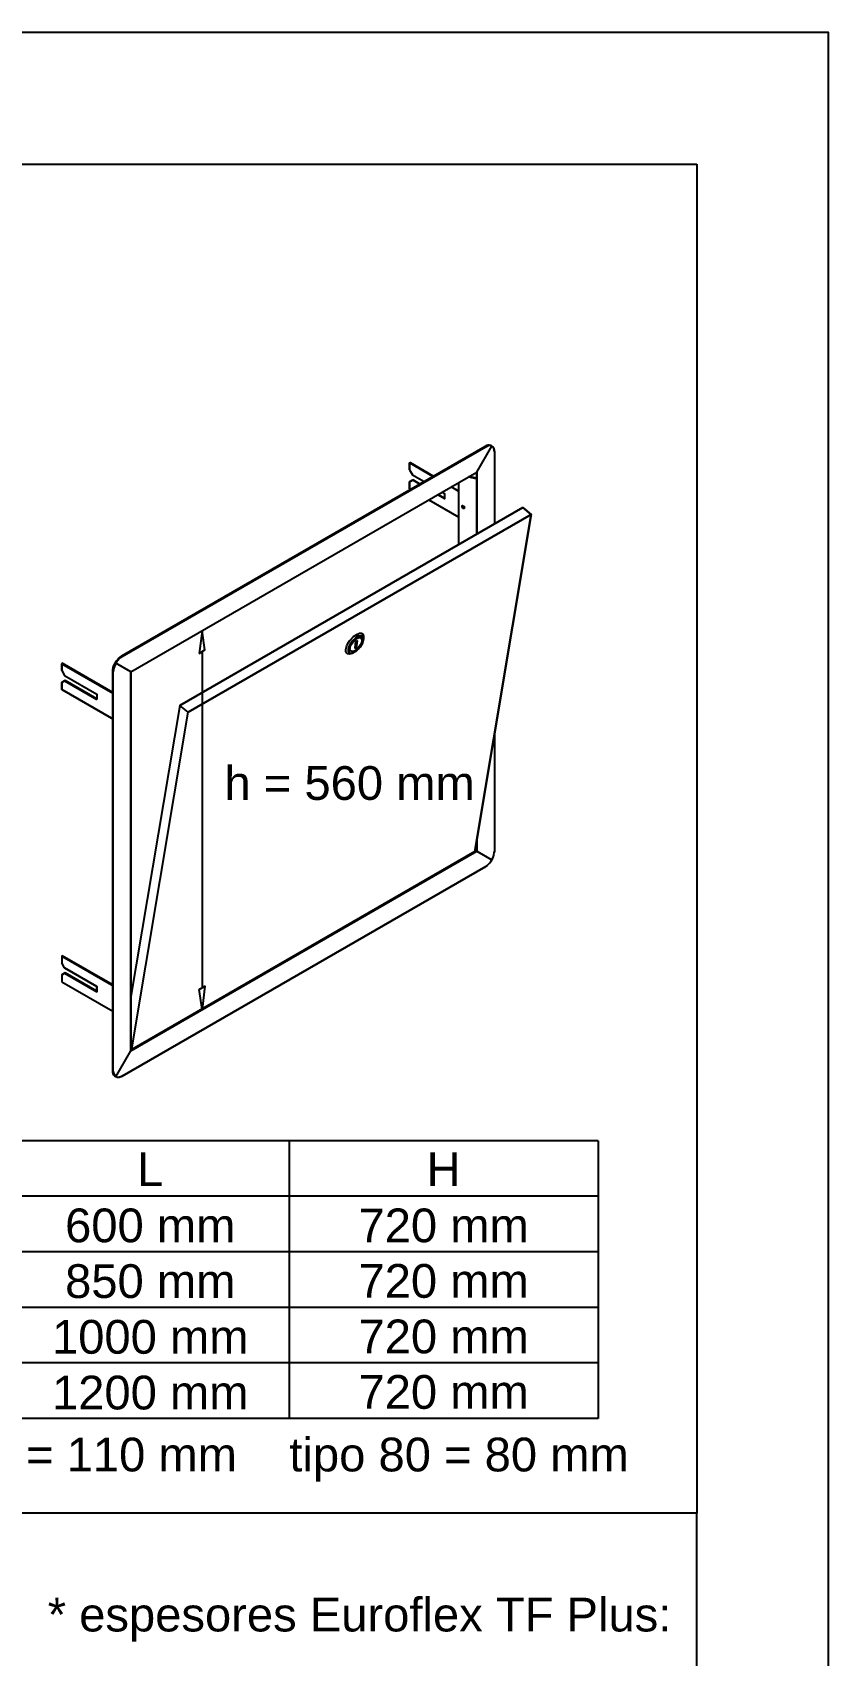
# Model space of a CAD drawing. Header units: millimetres. Extents: x 441156 to 441876, y 4514765 to 4515211.
# Drawn here: x 441598.893 to 441601.312, y 4515150.415 to 4515155.348 of the extents above; entities that cross this region are included whole.
import ezdxf
from ezdxf.enums import TextEntityAlignment as Align

# ---------------------------------------------------------------- set-up
doc = ezdxf.new("R2010")
doc.units = ezdxf.units.MM
doc.layers.add('01_cartela', color=6, linetype='Continuous', plot=False)
doc.layers.add('01_textos', color=7, linetype='Continuous')
doc.layers.add('Cassette', color=7, linetype='Continuous')
doc.styles.add('NIEVES2', font='sanss___.ttf')

msp = doc.modelspace()

# ---------------------------------------------------------------- linework, layer by layer
for p, q in [((441600.91199851, 4515150.84743569), (441592.16199851, 4515150.84743569)), ((441600.91199851, 4515150.84743569), (441592.16199851, 4515150.84743569)), ((441600.91199851, 4515145.77739095), (441600.91199851, 4515150.84743569)), ((441600.91199851, 4515145.77739095), (441600.91199851, 4515150.84743569))]:
    msp.add_line(p, q)
at = {"layer": '01_cartela', "color": 3}
msp.add_lwpolyline([(441570.67401045, 4515155.34750872), (441570.67401045, 4515133.8124847), (441601.31199851, 4515133.8124847), (441601.31199851, 4515155.34750872)], close=True, dxfattribs=at)
at = {"layer": 'Cassette'}
for p, q in [((441595.66199851, 4515154.94750872), (441600.91199851, 4515154.94750872)), ((441600.91199851, 4515154.94750872), (441600.91199851, 4515150.84743571)), ((441600.91199851, 4515150.84743571), (441595.66199851, 4515150.84743571))]:
    msp.add_line(p, q, dxfattribs=at)
at = {"layer": 'Cassette', "color": 254}
for p, q in [((441599.67323283, 4515151.97895699), (441599.67323283, 4515151.13520699)), ((441600.61159409, 4515151.97895699), (441600.61159409, 4515151.13520699))]:
    msp.add_line(p, q, dxfattribs=at)
for points in [[(441599.14657875, 4515152.17357408), (441599.14321691, 4515152.17544177), (441599.14060214, 4515152.17843007), (441599.13873445, 4515152.18216545), (441599.13761384, 4515152.18664791), (441599.13686676, 4515152.19187744), (441599.13686676, 4515153.40550205), (441599.13761384, 4515153.41110512), (441599.13873445, 4515153.41708173), (441599.14060214, 4515153.42305833), (441599.14321691, 4515153.42903494), (441599.14657875, 4515153.43463801), (441599.15031413, 4515153.43986754), (441599.15479658, 4515153.44472353), (441599.15927904, 4515153.44845891), (441599.16376149, 4515153.45182075), (441600.26831304, 4515154.08944994), (441600.2727955, 4515154.09169116), (441600.27690441, 4515154.09281178), (441600.28101333, 4515154.09318532), (441600.28474871, 4515154.09243824), (441600.28811055, 4515154.09094409)], [(441600.28811055, 4515154.09094409), (441600.28474871, 4515154.09243824), (441600.28101333, 4515154.09318532), (441600.27690441, 4515154.09281178), (441600.2727955, 4515154.09169116), (441600.26831304, 4515154.08944994), (441599.16376149, 4515153.45182075)], [(441599.16562918, 4515153.45070014), (441600.27018073, 4515154.08832932)], [(441599.16562918, 4515153.45070014), (441600.27018073, 4515154.08832932)], [(441600.243286, 4515154.01138052), (441600.28923116, 4515154.09019701)], [(441600.27018073, 4515154.08832932), (441600.27466319, 4515154.09057055)], [(441600.27466319, 4515154.09057055), (441600.27018073, 4515154.08832932)], [(441600.29632838, 4515154.0782438), (441600.29374776, 4515154.08575016), (441600.28899537, 4515154.09042114), (441600.28249318, 4515154.09208513), (441600.27466319, 4515154.09057055)], [(441600.10993298, 4515153.99793315), (441600.03858724, 4515154.03902232), (441600.04045493, 4515154.04014293), (441600.11142713, 4515153.99905377)], [(441600.03858724, 4515154.01847774), (441600.03858724, 4515154.03902232), (441600.04045493, 4515154.04014293)], [(441600.10993298, 4515153.99793315), (441600.03858724, 4515154.03902232), (441600.03858724, 4515154.01847774)], [(441600.04045493, 4515154.04014293), (441600.11142713, 4515153.99905377)], [(441600.29632838, 4515154.0782438), (441600.29670192, 4515154.07301427)], [(441600.29670192, 4515154.07301427), (441600.29632838, 4515154.0782438)], [(441600.29670192, 4515154.07301427), (441600.29670192, 4515153.85412106)], [(441600.29670192, 4515154.07301427), (441600.29670192, 4515153.85412106)], [(441600.243286, 4515152.85938965), (441599.19215037, 4515152.25239058), (441599.19215037, 4515153.40438144), (441600.243286, 4515154.01138052)], [(441599.19215037, 4515153.40438144), (441600.243286, 4515154.01138052), (441600.243286, 4515153.82311742)], [(441600.03858724, 4515154.01847774), (441600.04755215, 4515154.00316268), (441600.08303825, 4515153.9826181)], [(441600.03858724, 4515154.01847774), (441600.04755215, 4515154.00316268)], [(441600.04755215, 4515154.00316268), (441600.08303825, 4515153.9826181)], [(441600.21751189, 4515153.996439), (441600.243286, 4515153.99158301)], [(441600.21751189, 4515153.996439), (441600.24179185, 4515153.99195655)], [(441600.243286, 4515153.99270362), (441600.21937958, 4515153.99755962)], [(441600.21937958, 4515153.99755962), (441600.243286, 4515153.99270362), (441600.243286, 4515153.82311742)], [(441600.243286, 4515153.82311742), (441600.243286, 4515154.01138052)], [(441600.243286, 4515153.82311742), (441600.243286, 4515153.99270362)], [(441600.03858724, 4515153.98149749), (441600.04755215, 4515153.98672702), (441600.04941984, 4515153.98747409)], [(441600.03858724, 4515153.98149749), (441600.04045493, 4515153.9826181), (441600.04941984, 4515153.98747409)], [(441600.04755215, 4515153.98672702), (441600.03858724, 4515153.98149749)], [(441600.03858724, 4515153.9609529), (441600.03858724, 4515153.98149749), (441600.04045493, 4515153.9826181)], [(441600.03858724, 4515153.98149749), (441600.03858724, 4515153.9609529)], [(441600.03858724, 4515153.9609529), (441600.04194908, 4515153.95871167)], [(441600.03858724, 4515153.9609529), (441600.04194908, 4515153.95871167)], [(441600.04045493, 4515153.9826181), (441600.04941984, 4515153.98747409), (441600.0707115, 4515153.97514734)], [(441600.06884381, 4515153.97440027), (441600.04755215, 4515153.98672702), (441600.04941984, 4515153.98747409), (441600.0707115, 4515153.97514734)], [(441600.06884381, 4515153.97440027), (441600.04755215, 4515153.98672702)], [(441600.13832185, 4515153.95049384), (441600.14541907, 4515153.94638492), (441600.14541907, 4515153.92994926), (441600.12412741, 4515153.94227601)], [(441600.14541907, 4515153.94638492), (441600.14541907, 4515153.92994926), (441600.12412741, 4515153.94227601)], [(441600.1259951, 4515153.94339662), (441600.14541907, 4515153.93219048)], [(441600.1259951, 4515153.94339662), (441600.14541907, 4515153.93219048)], [(441600.13832185, 4515153.95049384), (441600.14541907, 4515153.94638492)], [(441600.18837593, 4515153.95273507), (441600.16521658, 4515153.96618243)], [(441600.18837593, 4515153.95273507), (441600.16521658, 4515153.96618243)], [(441600.16671073, 4515153.96692951), (441600.18837593, 4515153.95460276)], [(441600.16671073, 4515153.96692951), (441600.18837593, 4515153.95460276)], [(441600.18837593, 4515153.7913667), (441600.18837593, 4515153.97925626)], [(441600.18837593, 4515153.7913667), (441600.18837593, 4515153.97925626)], [(441600.38261564, 4515153.90342807), (441599.34044491, 4515153.30203206), (441599.19215037, 4515152.41786786)], [(441599.19513867, 4515152.25836718), (441599.36659257, 4515153.28148747), (441600.40876329, 4515153.88288348), (441600.38261564, 4515153.90342807)], [(441599.36659257, 4515153.28148747), (441599.34044491, 4515153.30203206), (441600.38261564, 4515153.90342807)], [(441600.09723269, 4515153.92696095), (441600.18837593, 4515153.87466565)], [(441600.09723269, 4515153.92696095), (441600.18837593, 4515153.87466565)], [(441600.19846146, 4515153.90716344), (441600.19883499, 4515153.90828406), (441600.19958207, 4515153.90940467), (441600.20070268, 4515153.90940467), (441600.20219683, 4515153.90903113), (441600.20331745, 4515153.90791052), (441600.20443806, 4515153.90641637), (441600.20518514, 4515153.90454868), (441600.20555868, 4515153.90305453), (441600.20518514, 4515153.90156038), (441600.20443806, 4515153.9008133), (441600.20331745, 4515153.90043976), (441600.20219683, 4515153.9008133), (441600.20070268, 4515153.90193391), (441600.19958207, 4515153.90342807), (441600.19883499, 4515153.90529576), (441600.19846146, 4515153.90716344), (441600.19846146, 4515153.90716344)], [(441600.20032915, 4515153.90604283), (441600.20070268, 4515153.90678991), (441600.20107622, 4515153.90716344), (441600.20219683, 4515153.90716344), (441600.20294391, 4515153.90641637), (441600.20369099, 4515153.90529576), (441600.20369099, 4515153.90305453), (441600.20294391, 4515153.90268099), (441600.20219683, 4515153.90305453), (441600.20107622, 4515153.9038016), (441600.20032915, 4515153.90604283), (441600.20032915, 4515153.90604283)], [(441600.38261564, 4515153.90342807), (441600.40876329, 4515153.88288348), (441600.2373094, 4515152.8578955)], [(441599.19513867, 4515152.25612595), (441600.2373094, 4515152.8578955), (441600.40876329, 4515153.88288348), (441599.36659257, 4515153.28148747)], [(441599.87572472, 4515153.50785144), (441599.87983363, 4515153.5104662), (441599.88356901, 4515153.51233389), (441599.88730439, 4515153.51345451), (441599.89029269, 4515153.51382804), (441599.893281, 4515153.51308097), (441599.89552222, 4515153.51196035), (441599.89738991, 4515153.51009266), (441599.89813699, 4515153.50710436), (441599.89851053, 4515153.50374252), (441599.89813699, 4515153.50000714), (441599.89738991, 4515153.49589822), (441599.89552222, 4515153.49141577), (441599.88893862, 4515153.47967034), (441599.87983363, 4515153.46975057), (441599.87572472, 4515153.46638873), (441599.87198934, 4515153.46377396), (441599.86276529, 4515153.4604845), (441599.85801756, 4515153.46098556), (441599.85443306, 4515153.4641475), (441599.85331244, 4515153.46676227), (441599.8529389, 4515153.47012411), (441599.85331244, 4515153.47423303), (441599.85331244, 4515153.47423303)], [(441599.88356901, 4515153.51233389), (441599.87983363, 4515153.5104662), (441599.87572472, 4515153.50785144), (441599.86434582, 4515153.49651923), (441599.85592721, 4515153.4828244), (441599.85443306, 4515153.47834194), (441599.85331244, 4515153.47423303), (441599.8529389, 4515153.47012411), (441599.85331244, 4515153.46676227), (441599.85501875, 4515153.46327465), (441599.85748439, 4515153.46120823), (441599.86066559, 4515153.46042467), (441599.86451858, 4515153.46078566), (441599.86825396, 4515153.46190628), (441599.87198934, 4515153.46377396), (441599.8840336, 4515153.47390151), (441599.893281, 4515153.48655978), (441599.89552222, 4515153.49141577), (441599.89738991, 4515153.49589822), (441599.89813699, 4515153.50000714), (441599.89813699, 4515153.50000714)], [(441599.85331244, 4515153.49328346), (441599.85667428, 4515153.49851299), (441599.86040966, 4515153.50299544), (441599.86832166, 4515153.51143186), (441599.8803846, 4515153.51925135), (441599.88658942, 4515153.5213413), (441599.89217206, 4515153.52137088), (441599.89657922, 4515153.51870472), (441599.8992576, 4515153.51270743), (441599.8992576, 4515153.50859851), (441599.89888406, 4515153.5044896)], [(441599.85816843, 4515153.47684779), (441599.85891551, 4515153.48058317), (441599.86040966, 4515153.48469209), (441599.86265089, 4515153.488801), (441599.86526565, 4515153.49290992), (441599.8686275, 4515153.4966453), (441599.87198934, 4515153.50000714), (441599.87535118, 4515153.50299544), (441599.87908656, 4515153.50561021), (441599.8824484, 4515153.50710436), (441599.8854367, 4515153.50822497), (441599.888425, 4515153.50822497), (441599.89066623, 4515153.5074779), (441599.89253392, 4515153.50598375), (441599.893281, 4515153.50374252), (441599.89402807, 4515153.50075422), (441599.89365453, 4515153.49739238), (441599.89253392, 4515153.493657), (441599.89103977, 4515153.48954808), (441599.88879854, 4515153.48543916), (441599.88618378, 4515153.48133025), (441599.88319547, 4515153.47759487), (441599.87983363, 4515153.47385949), (441599.87609825, 4515153.47087118), (441599.87273641, 4515153.46862996), (441599.86937457, 4515153.46676227), (441599.86601273, 4515153.46601519), (441599.86339796, 4515153.46601519), (441599.86115674, 4515153.46676227), (441599.85928905, 4515153.46825642), (441599.85816843, 4515153.47049765), (441599.8577949, 4515153.47348595), (441599.85816843, 4515153.47684779), (441599.85816843, 4515153.47684779)], [(441599.85816843, 4515153.48730685), (441599.86593102, 4515153.49847097), (441599.87572472, 4515153.50785144)], [(441599.87609825, 4515153.49739238), (441599.87946009, 4515153.49888653), (441599.87684533, 4515153.47684779), (441599.87385703, 4515153.47572718), (441599.87609825, 4515153.49739238), (441599.87609825, 4515153.49739238)], [(441599.89738991, 4515153.51009266), (441599.8943593, 4515153.51265869), (441599.8909814, 4515153.51370431), (441599.88356901, 4515153.51233389)], [(441599.89813699, 4515153.50000714), (441599.89851053, 4515153.50374252), (441599.89813699, 4515153.50710436), (441599.89738991, 4515153.51009266)], [(441599.16376149, 4515153.45182075), (441599.15927904, 4515153.44845891)], [(441599.16077319, 4515153.44771184), (441599.16562918, 4515153.45070014)], [(441599.16562918, 4515153.45070014), (441599.16077319, 4515153.44771184)], [(441599.85667428, 4515153.4581709), (441599.85070049, 4515153.45897309), (441599.84707115, 4515153.46195968), (441599.84540741, 4515153.46655088), (441599.8453304, 4515153.47216689), (441599.84842114, 4515153.48415425), (441599.85331244, 4515153.49328346)], [(441599.85331244, 4515153.47423303), (441599.85443306, 4515153.47834194), (441599.85592721, 4515153.4828244), (441599.85816843, 4515153.48730685)], [(441599.86451858, 4515153.46041212), (441599.86040966, 4515153.45891797), (441599.85667428, 4515153.4581709)], [(441599.13686676, 4515153.34162707), (441598.98371623, 4515153.43015555), (441598.98222207, 4515153.42903494), (441599.13686676, 4515153.33975938)], [(441598.98371623, 4515153.43015555), (441598.98222207, 4515153.42903494), (441598.98222207, 4515153.40849036), (441598.99081345, 4515153.3931753), (441599.08905391, 4515153.33677108), (441599.08905391, 4515153.31996188)], [(441598.98222207, 4515153.42903494), (441599.13686676, 4515153.33975938)], [(441598.98222207, 4515153.40849036), (441598.98222207, 4515153.42903494)], [(441598.98222207, 4515153.40849036), (441598.99081345, 4515153.3931753)], [(441599.13686676, 4515153.34162707), (441598.98371623, 4515153.43015555)], [(441599.13761384, 4515153.41110512), (441599.13686676, 4515153.40550205)], [(441599.13686676, 4515153.40550205), (441599.13686676, 4515152.19187744)], [(441599.13873445, 4515153.40438144), (441599.13910799, 4515153.40998451)], [(441599.13910799, 4515153.40998451), (441599.13873445, 4515153.40438144)], [(441599.13873445, 4515152.19075682), (441599.13873445, 4515153.40438144)], [(441599.13873445, 4515152.19075682), (441599.13873445, 4515153.40438144)], [(441599.19215037, 4515153.40438144), (441599.14657875, 4515153.43090263)], [(441599.19215037, 4515153.40438144), (441599.19215037, 4515152.25239058), (441600.243286, 4515152.85938965)], [(441598.99268113, 4515153.37786025), (441598.98371623, 4515153.37263072), (441598.98222207, 4515153.37151011)], [(441598.99268113, 4515153.37786025), (441598.99081345, 4515153.37673964), (441598.98222207, 4515153.37151011), (441598.98371623, 4515153.37263072)], [(441598.99081345, 4515153.37673964), (441598.98222207, 4515153.37151011)], [(441598.98222207, 4515153.37151011), (441598.98222207, 4515153.35096552), (441599.13350492, 4515153.26355765), (441599.13686676, 4515153.26168996), (441599.13350492, 4515153.26355765), (441598.98222207, 4515153.35096552)], [(441598.98222207, 4515153.35096552), (441598.98222207, 4515153.37151011)], [(441598.98371623, 4515153.37263072), (441598.99268113, 4515153.37786025), (441599.08905391, 4515153.3222031)], [(441598.99081345, 4515153.3931753), (441599.08905391, 4515153.33677108), (441599.08905391, 4515153.31996188)], [(441599.08905391, 4515153.3222031), (441598.99268113, 4515153.37786025), (441598.99081345, 4515153.37673964), (441599.08905391, 4515153.31996188)], [(441598.99081345, 4515153.37673964), (441599.08905391, 4515153.31996188)], [(441599.36659257, 4515153.28148747), (441599.34044491, 4515153.30203206), (441599.19215037, 4515152.41786786)], [(441600.29670192, 4515153.21425065), (441600.29670192, 4515152.85938965)], [(441600.29670192, 4515153.21425065), (441600.29670192, 4515152.85938965)], [(441600.2373094, 4515152.8578955), (441599.19513867, 4515152.25612595)], [(441600.243286, 4515152.89487575), (441600.243286, 4515152.85938965), (441600.28923116, 4515152.83286846)], [(441600.29670192, 4515152.85938965), (441600.29632838, 4515152.85378658)], [(441600.29632838, 4515152.85378658), (441600.29670192, 4515152.85938965)], [(441600.27018073, 4515152.81307095), (441599.16562918, 4515152.17544177)], [(441599.16562918, 4515152.17544177), (441600.27018073, 4515152.81307095)], [(441600.27466319, 4515152.81605926), (441600.27018073, 4515152.81307095)], [(441600.27018073, 4515152.81307095), (441600.27466319, 4515152.81605926)], [(441598.98371623, 4515152.54150891), (441598.98222207, 4515152.54038829), (441598.98222207, 4515152.51984371)], [(441599.13537261, 4515152.45410104), (441598.98371623, 4515152.54150891), (441598.98222207, 4515152.54038829), (441599.13350492, 4515152.45298042)], [(441599.13350492, 4515152.45298042), (441598.98222207, 4515152.54038829), (441598.98222207, 4515152.51984371)], [(441599.08905391, 4515152.43355645), (441598.99268113, 4515152.4892136), (441598.99081345, 4515152.48809299), (441599.08905391, 4515152.43131523), (441599.08905391, 4515152.44775089), (441598.99081345, 4515152.50452865), (441598.98222207, 4515152.51984371)], [(441598.99081345, 4515152.50452865), (441598.98222207, 4515152.51984371)], [(441599.13686676, 4515152.45298042), (441599.13537261, 4515152.45410104), (441598.98371623, 4515152.54150891)], [(441598.99268113, 4515152.4892136), (441598.98371623, 4515152.48398407), (441598.98222207, 4515152.48286346)], [(441598.99268113, 4515152.4892136), (441598.99081345, 4515152.48809299), (441598.98222207, 4515152.48286346)], [(441598.98222207, 4515152.48286346), (441598.99081345, 4515152.48809299)], [(441598.98371623, 4515152.48398407), (441598.98222207, 4515152.48286346), (441598.98222207, 4515152.46231887)], [(441598.98222207, 4515152.48286346), (441598.98222207, 4515152.46231887)], [(441598.98222207, 4515152.46231887), (441599.13686676, 4515152.37266978)], [(441598.98222207, 4515152.46231887), (441599.13686676, 4515152.37266978)], [(441598.98371623, 4515152.48398407), (441598.99268113, 4515152.4892136), (441599.08905391, 4515152.43355645)], [(441598.99081345, 4515152.50452865), (441599.08905391, 4515152.44775089)], [(441599.08905391, 4515152.44775089), (441599.08905391, 4515152.43131523), (441598.99081345, 4515152.48809299)], [(441599.13686676, 4515152.4507392), (441599.13350492, 4515152.45298042), (441599.13686676, 4515152.4507392), (441599.13686676, 4515152.4507392)], [(441599.13537261, 4515152.45410104), (441599.13686676, 4515152.45298042)], [(441599.2082125, 4515152.26172902), (441599.21008019, 4515152.26284964), (441599.2082125, 4515152.26172902), (441599.2082125, 4515152.26172902)], [(441599.14657875, 4515152.17357408), (441599.19215037, 4515152.25239058)], [(441599.13686676, 4515152.19187744), (441599.13761384, 4515152.18664791), (441599.13873445, 4515152.18216545), (441599.14060214, 4515152.17843007), (441599.14321691, 4515152.17544177), (441599.14657875, 4515152.17357408)], [(441599.13910799, 4515152.18552729), (441599.13873445, 4515152.19075682)], [(441599.13873445, 4515152.19075682), (441599.13910799, 4515152.18552729)], [(441599.16077319, 4515152.17320054), (441599.15311566, 4515152.17177526), (441599.14670949, 4515152.17358809), (441599.14191886, 4515152.17828883), (441599.13910799, 4515152.18552729)], [(441599.13910799, 4515152.18552729), (441599.14294025, 4515152.17686355), (441599.14905344, 4515152.17248615), (441599.15682419, 4515152.17210794), (441599.16562918, 4515152.17544177)], [(441599.16562918, 4515152.17544177), (441599.16077319, 4515152.17320054)], [(441600.61159409, 4515151.97895699), (441597.89026029, 4515151.97895699)], [(441600.61159409, 4515151.81020699), (441597.89026029, 4515151.81020699)], [(441600.61159409, 4515151.64145699), (441597.89026029, 4515151.64145699)], [(441600.61159409, 4515151.47270699), (441597.89026029, 4515151.47270699)], [(441600.61159409, 4515151.30395699), (441597.89026029, 4515151.30395699)], [(441600.61159409, 4515151.13520699), (441597.89026029, 4515151.13520699)]]:
    msp.add_lwpolyline(points, dxfattribs=at)
at = {"layer": 'Cassette', "color": 5}
for points in [[(441599.39967941, 4515153.46020432), (441599.41723569, 4515153.47066338), (441599.40827078, 4515153.52918445), (441599.39967941, 4515153.46020432)], [(441599.40827078, 4515153.46543385), (441599.40827078, 4515152.44380771)], [(441599.39967941, 4515152.43857818), (441599.41723569, 4515152.4486637), (441599.40827078, 4515152.37918445), (441599.39967941, 4515152.43857818)]]:
    msp.add_lwpolyline(points, dxfattribs=at)
at = {"layer": 'Cassette', "color": 254}
for centre, radius, start, end in [((441600.28169284, 4515154.07740901), 0.0149212, 3.26453731, 118.10694048), ((441599.19424246, 4515153.40336119), 0.05706353, 127.78575807, 172.21313224), ((441599.20324295, 4515153.39814362), 0.06527395, 130.58978187, 169.53958424), ((441599.20281682, 4515153.39847251), 0.06474057, 130.49278178, 169.75734492), ((441600.23810557, 4515152.86189919), 0.0586324, 308.57256349, 352.06763217), ((441600.23638174, 4515152.86292846), 0.0606397, 309.24097274, 351.32917807)]:
    msp.add_arc(centre, radius, start, end, dxfattribs=at)

# ---------------------------------------------------------------- texts
at = {"layer": '01_textos', "style": 'NIEVES2'}
msp.add_text('P = profundidad armario  →  tipo 110 = 110 mm    tipo 80 = 80 mm', height=0.1025611647, dxfattribs=at).set_placement((441598.59267207, 4515151.01268476), align=Align.MIDDLE)
msp.add_text('* espesores Euroflex TF Plus:', height=0.1025611647, dxfattribs=at).set_placement((441598.93945017, 4515150.48773504))
for s, insert, char_height, width, attachment_point in [('h = 560 mm', (441599.47648123, 4515153.1176437), 0.102561165, 5.9438764329, 1), ('L', (441599.25092719, 4515151.89239476), 0.10256116, 0.8427362669, 5), ('H ', (441600.14241346, 4515151.89239476), 0.102561165, 0.8427362669, 5), ('600 mm', (441599.25092719, 4515151.72114529), 0.102561165, 0.8427362669, 5), ('720 mm', (441600.14241346, 4515151.72114529), 0.102561165, 0.8427362669, 5), ('850 mm', (441599.25092719, 4515151.55177083), 0.102561165, 0.8427362669, 5), ('720 mm', (441600.14241346, 4515151.55239529), 0.102561165, 0.8427362669, 5), ('1000 mm', (441599.25092719, 4515151.38239637), 0.102561165, 0.8427362669, 5), ('720 mm', (441600.14241346, 4515151.38364529), 0.102561165, 0.8427362669, 5), ('1200 mm', (441599.25092719, 4515151.2130219), 0.102561165, 0.8427362669, 5), ('720 mm', (441600.14241346, 4515151.21489529), 0.102561165, 0.8427362669, 5)]:
    msp.add_mtext(s, dxfattribs=dict(at, insert=insert, char_height=char_height, width=width, attachment_point=attachment_point))

doc.saveas('drawing.dxf')
